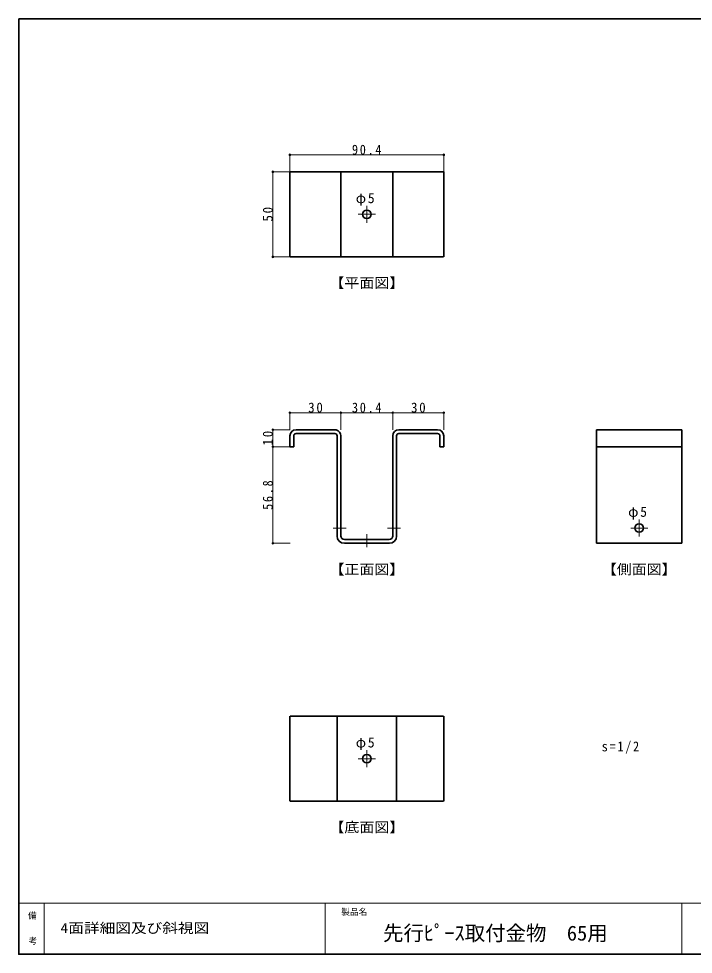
# Model space of a CAD drawing. Units: millimetres on the paper, with parts at other scales. Extents: x -405 to -16, y -286 to 286.
# Drawn here: x -405 to -206.9, y 11 to 286 of the extents above; entities that cross this region are included whole.
import ezdxf
from ezdxf.enums import TextEntityAlignment as Align

# ---------------------------------------------------------------- set-up
doc = ezdxf.new("R2010")
doc.units = ezdxf.units.MM
doc.header["$PDMODE"] = 32
doc.header["$PDSIZE"] = 0.5
doc.linetypes.add('CHAIN1', pattern=[8, 5, -1, 1, -1])
for name, color, linetype, lineweight in [('0-4_固定金具', 7, 'Continuous', 35), ('0-8_寸法', 4, 'Continuous', 18), ('F-0', 4, 'Continuous', 18)]:
    doc.layers.add(name, color=color, linetype=linetype, lineweight=lineweight)
doc.layers.add('F-2', color=7, linetype='Continuous')
doc.layers.add('F-3', color=7, linetype='Continuous')
doc.styles.add('ＭＳ ゴシック', font='')
doc.styles.get('ＭＳ ゴシック').set_extended_font_data('MS Gothic')

msp = doc.modelspace()

# ---------------------------------------------------------------- linework, layer by layer
at = {"layer": '0-4_固定金具'}
for p, q in [((-325.35, 241), (-325.35, 216)), ((-280.15, 241), (-325.35, 241)), ((-310.35, 241), (-310.35, 216)), ((-295.15, 241), (-295.15, 216)), ((-280.15, 241), (-280.15, 216)), ((-280.25, 216), (-325.25, 216)), ((-312.15, 165.2), (-323.55, 165.2)), ((-293.35, 165.2), (-281.95, 165.2)), ((-235.25, 165.2), (-235.25, 131.8)), ((-210.25, 165.2), (-235.25, 165.2)), ((-210.25, 165.2), (-210.25, 131.8)), ((-325.35, 160.2), (-325.35, 163.4)), ((-324.2, 160.2), (-324.2, 163.4)), ((-312.15, 164.05), (-323.55, 164.05)), ((-311.5, 133.95), (-311.5, 163.4)), ((-310.35, 133.95), (-310.35, 163.4)), ((-295.15, 133.95), (-295.15, 163.4)), ((-294, 133.95), (-294, 163.4)), ((-293.35, 164.05), (-281.95, 164.05)), ((-281.3, 160.2), (-281.3, 163.4)), ((-280.15, 160.2), (-280.15, 163.4)), ((-324.2, 160.2), (-325.35, 160.2)), ((-281.3, 160.2), (-280.15, 160.2)), ((-210.25, 160.2), (-235.25, 160.2)), ((-309.35, 132.95), (-296.15, 132.95)), ((-309.35, 131.8), (-296.15, 131.8)), ((-210.25, 131.8), (-235.25, 131.8)), ((-325.35, 56), (-325.35, 81)), ((-280.25, 81), (-325.25, 81)), ((-311.5, 56), (-311.5, 81)), ((-294, 56), (-294, 81)), ((-280.15, 56), (-280.15, 81)), ((-280.25, 56), (-325.25, 56))]:
    msp.add_line(p, q, dxfattribs=at)
at = {"layer": '0-4_固定金具', "color": 4, "linetype": 'CHAIN1', "lineweight": 18}
for p, q in [((-302.75, 228.5), (-302.75, 231)), ((-302.75, 228.5), (-305.25, 228.5)), ((-302.75, 228.5), (-302.75, 226)), ((-302.75, 228.5), (-300.25, 228.5)), ((-222.75, 136.3), (-222.75, 138.8)), ((-308.85, 136.3), (-312.65, 136.3)), ((-292.85, 136.3), (-296.65, 136.3)), ((-222.75, 136.3), (-225.25, 136.3)), ((-222.75, 136.3), (-222.75, 133.8)), ((-222.75, 136.3), (-220.25, 136.3)), ((-302.75, 134.45), (-302.75, 130.65)), ((-302.75, 68.5), (-302.75, 71)), ((-302.75, 68.5), (-305.25, 68.5)), ((-302.75, 68.5), (-300.25, 68.5)), ((-302.75, 68.5), (-302.75, 66))]:
    msp.add_line(p, q, dxfattribs=at)
at = {"layer": '0-4_固定金具'}
for centre in [(-302.75, 228.5), (-222.75, 136.3), (-302.75, 68.5)]:
    msp.add_circle(centre, 1.25, dxfattribs=at)
for centre, radius, start, end in [((-323.55, 163.4), 1.8, 90, 180), ((-312.15, 163.4), 1.8, 75.95397, 90), ((-312.15, 163.4), 1.8, 0, 75.95397), ((-293.35, 163.4), 1.8, 90, 180), ((-281.95, 163.4), 1.8, 0, 90), ((-323.55, 163.4), 0.65, 90, 180), ((-312.15, 163.4), 0.65, 0, 90), ((-293.35, 163.4), 0.65, 90, 180), ((-281.95, 163.4), 0.65, 0, 90), ((-309.35, 133.95), 2.15, 180, 270), ((-309.35, 133.95), 1, 180, 270), ((-296.15, 133.95), 2.15, 270, 0), ((-296.15, 133.95), 1, 270, 0), ((-296.15, 133.95), 2.15, 270, 271.55217)]:
    msp.add_arc(centre, radius, start, end, dxfattribs=at)
at = {"layer": '0-8_寸法'}
for p, q in [((-325.35, 246), (-325.35, 241)), ((-330.35, 241), (-330.35, 216)), ((-330.35, 241), (-325.35, 241)), ((-330.35, 216), (-325.25, 216)), ((-325.35, 170.2), (-310.35, 170.2)), ((-325.35, 170.2), (-325.35, 165.146)), ((-310.35, 170.2), (-310.35, 165.146)), ((-310.35, 170.2), (-295.15, 170.2)), ((-295.15, 170.2), (-295.15, 165.146)), ((-295.15, 170.2), (-280.15, 170.2)), ((-280.15, 170.2), (-280.15, 165.146)), ((-330.35, 165.2), (-325.25, 165.2)), ((-330.35, 165.2), (-330.35, 160.2)), ((-330.35, 160.2), (-325.25, 160.2)), ((-330.35, 160.2), (-330.35, 131.8)), ((-330.35, 131.8), (-325.25, 131.8))]:
    msp.add_line(p, q, dxfattribs=at)
msp.add_lwpolyline([(-325.35, 246), (-280.15, 246), (-280.15, 241)], dxfattribs=at)
for p in [(-325.35, 246), (-280.15, 246), (-330.35, 241), (-330.35, 216), (-325.35, 170.2), (-310.35, 170.2), (-295.15, 170.2), (-280.15, 170.2), (-330.35, 165.2), (-330.35, 160.2), (-330.35, 131.8)]:
    msp.add_point(p, dxfattribs=at)
at = {"layer": 'F-0', "color": 7, "lineweight": 35}
msp.add_line((-405, 286), (-15.5, 286), dxfattribs=at)
at = {"layer": 'F-0'}
for p, q in [((-405, 26), (-15.5, 26)), ((-397.5, 26), (-397.5, 11)), ((-315, 26), (-315, 11)), ((-210.25, 26), (-210.25, 11))]:
    msp.add_line(p, q, dxfattribs=at)
at = {"layer": 'F-0', "color": 7, "lineweight": 35}
msp.add_lwpolyline([(-405, 286), (-405, 11), (-15.5, 11)], dxfattribs=at)

# ---------------------------------------------------------------- texts
at = {"layer": '0-8_寸法', "color": 7, "style": 'ＭＳ ゴシック', "width": 1.1}
for s, p in [('【平面図】', (-313.75, 206)), ('【正面図】', (-313.75, 121.8)), ('【側面図】', (-233.75, 121.8)), ('【底面図】', (-313.75, 46))]:
    msp.add_text(s, height=2.933, dxfattribs=at).set_placement(p, align=Align.BOTTOM_LEFT)
at = {"layer": '0-8_寸法', "color": 7, "char_height": 2.933, "attachment_point": 7, "style": 'ＭＳ ゴシック'}
for s, insert in [('\\T1.28;\\W0.9;90.4', (-307.125, 246)), ('\\T1.17;φ5', (-306, 231)), ('\\T1.27;\\W0.95;30', (-319.975, 170.2)), ('\\T1.28;\\W0.9;30.4', (-307.125, 170.2)), ('\\T1.27;\\W0.95;30', (-289.775, 170.2)), ('\\T1.17;φ5', (-226, 138.8)), ('\\T1.17;φ5', (-306, 71)), ('\\T1.28;\\W0.9;s=1/2', (-233.752, 69.931))]:
    msp.add_mtext(s, dxfattribs=dict(at, insert=insert))
at = {"layer": '0-8_寸法', "color": 7, "char_height": 2.933, "attachment_point": 7, "rotation": 90, "style": 'ＭＳ ゴシック'}
for s, insert in [('\\T1.27;\\W0.95;50', (-330.35, 226.375)), ('\\T1.27;\\W0.95;10', (-330.35, 160.575)), ('\\T1.28;\\W0.9;56.8', (-330.35, 141.625))]:
    msp.add_mtext(s, dxfattribs=dict(at, insert=insert))
at = {"layer": 'F-2', "style": 'ＭＳ ゴシック'}
for s, p in [('備', (-402.289, 20.913)), ('製品名', (-310.273, 21.998)), ('考', (-402.11, 13.49))]:
    msp.add_text(s, height=1.833, dxfattribs=at).set_placement(p, align=Align.BOTTOM_LEFT)
at = {"layer": 'F-3', "style": 'ＭＳ ゴシック', "width": 1.15}
msp.add_text('4面詳細図及び斜視図', height=2.933, dxfattribs=at).set_placement((-392.736, 16.368), align=Align.BOTTOM_LEFT)
at = {"layer": 'F-3', "style": 'ＭＳ ゴシック'}
msp.add_text('先行ﾋﾟｰｽ取付金物\u300065用', height=4.399, dxfattribs=at).set_placement((-297.999, 13.709), align=Align.BOTTOM_LEFT)

doc.saveas('drawing.dxf')
